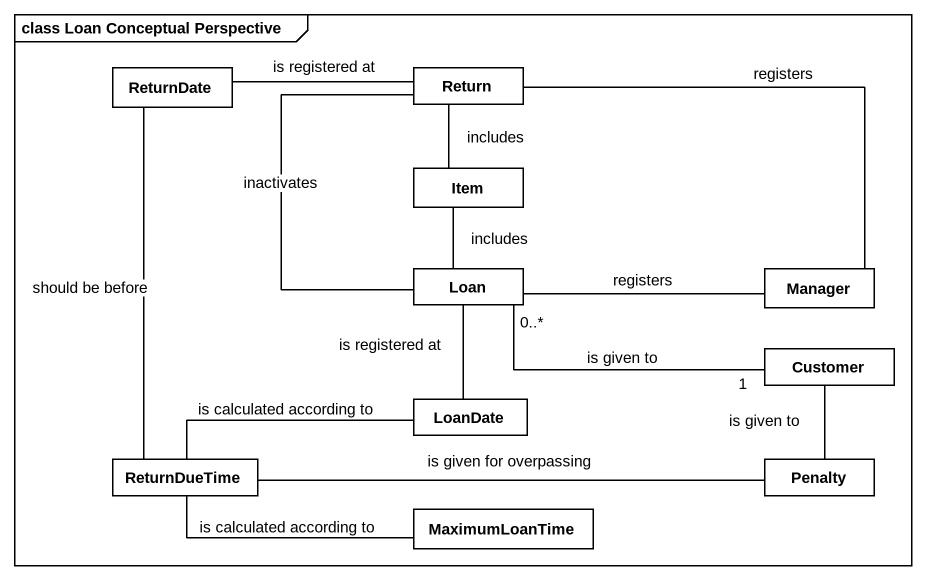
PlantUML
@startuml
mainframe class Loan Conceptual Perspective
hide circle
hide empty members
class ReturnDate
class "Return" as Return_
class Item
class Loan
class Manager
class Customer
class LoanDate
class ReturnDueTime
class Penalty
class MaximumLoanTime
ReturnDate -right- Return_ : is registered at
Item -up- Return_ : includes
Item -- Loan : includes
Loan -up- Return_ : inactivates
Manager -left- Return_ : registers
Manager -left- Loan : registers
Customer "1" -left- "0..*" Loan : is given to
Customer -- Penalty : is given to
LoanDate -up- Loan : is registered at
LoanDate -left- ReturnDueTime : is calculated according to
ReturnDueTime -up- ReturnDate : should be before
ReturnDueTime -right- Penalty : is given for overpassing
MaximumLoanTime -left- ReturnDueTime : is calculated according to
@enduml
